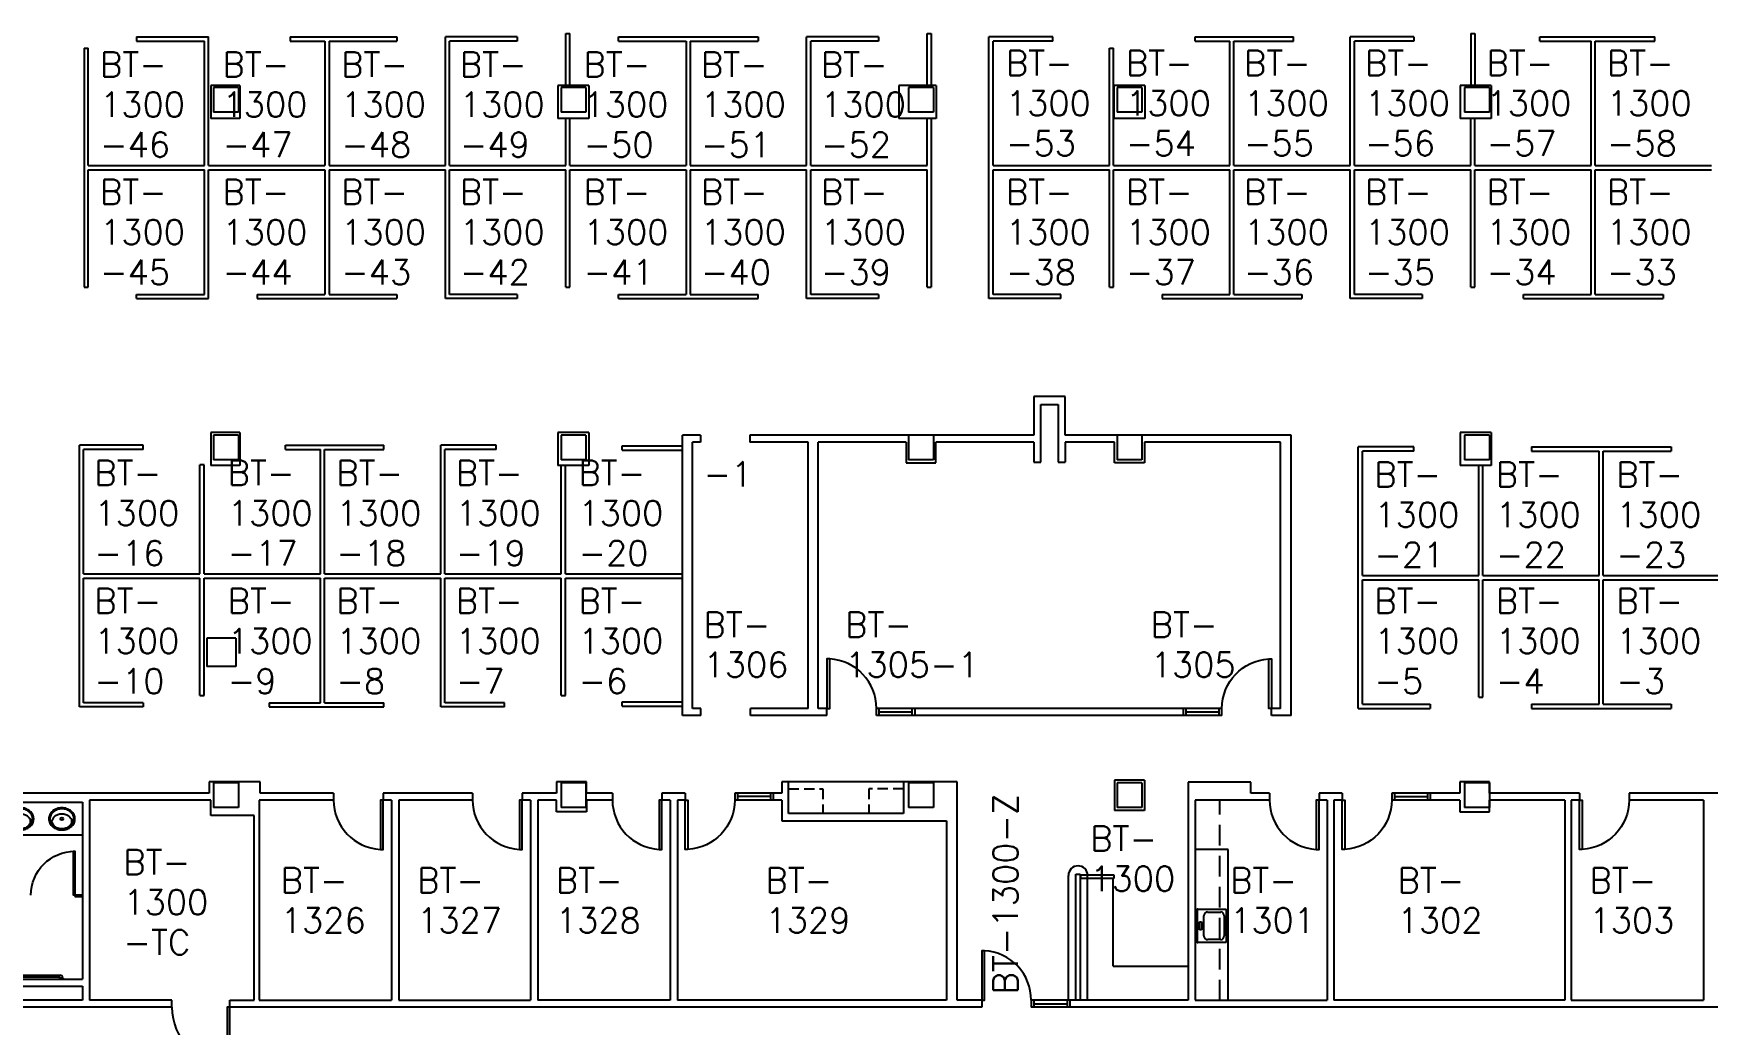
# Model space of a CAD drawing. Extents: x 2808 to 7225, y 18128 to 20366.
# Drawn here: x 4296 to 5512, y 18897 to 19617 of the extents above; entities that cross this region are included whole.
import ezdxf

# ---------------------------------------------------------------- set-up
doc = ezdxf.new("R2010")
doc.units = 0
doc.header["$MEASUREMENT"] = 0
doc.linetypes.add('HIDDEN2', pattern=[0.1875, 0.125, -0.0625])
doc.layers.get('0').update_dxf_attribs({"linetype": 'CONTINUOUS'})
for name, color, linetype in [('ARDOOR', 7, 'CONTINUOUS'), ('ARDOORNO', 4, 'CONTINUOUS'), ('ARROOMNO', 4, 'CONTINUOUS'), ('ARWALL', 7, 'CONTINUOUS'), ('ARWINDOW', 7, 'CONTINUOUS'), ('COL', 14, 'CONTINUOUS'), ('MILL', 1, 'CONTINUOUS'), ('MILL-NRST', 1, 'CONTINUOUS'), ('MPFIXTURE', 3, 'CONTINUOUS')]:
    doc.layers.add(name, color=color, linetype=linetype)
doc.styles.add('ROMANS', font='romans.shx', dxfattribs={"height": 18})

# ---------------------------------------------------------------- blocks, each defined once
blk = doc.blocks.new('COL2')
for p, q in [((-0.5, -0.5), (-0.5, 0.5)), ((-0.5, 0.5), (0.5, 0.5)), ((0.5, -0.5), (0.5, 0.5)), ((-0.5, -0.5), (0.5, -0.5))]:
    blk.add_line(p, q)
blk = doc.blocks.new('A$C328A1904')
at = {"layer": 'MPFIXTURE', "linetype": 'BYBLOCK'}
for p, q in [((0, 0), (0, 24)), ((0, 24), (21, 24)), ((1.6, 14.9), (3, 14.9)), ((1.6, 9.1), (1.6, 14.9)), ((3, 14.9), (3, 9.1)), ((4.8, 4.8), (4.8, 19.2)), ((7.3, 22), (17, 22)), ((19.5, 19.2), (19.5, 4.8)), ((21, 24), (21, 0)), ((21, 0), (0, 0)), ((3, 9.1), (1.6, 9.1)), ((17, 2), (7.3, 2))]:
    blk.add_line(p, q, dxfattribs=at)
for centre, start_param, end_param in [((7.3, 19.2), 0, 1.570796), ((17, 19.2), -1.570796, 0), ((7.3, 4.8), 1.570796, 3.141593), ((17, 4.8), 3.141593, 4.712389)]:
    blk.add_ellipse(centre, major_axis=(0, 2.88), ratio=0.875, start_param=start_param, end_param=end_param, dxfattribs=at)
for p in [(0, 24), (0, 0)]:
    blk.add_point(p, dxfattribs=at)
blk = doc.blocks.new('A$C79000D71')
at = {"layer": 'MPFIXTURE', "linetype": 'BYBLOCK'}
for points in [[(9.5, 16, 0.084101), (5.8, 15.4, 0.091322), (2.8, 13.7, 0.103814), (0.7, 11, 0.114782), (0, 8, 0.114782), (0.7, 5, 0.103814), (2.8, 2.3, 0.091322), (5.8, 0.6, 0.084101), (9.5, 0, 0.084101), (13.2, 0.6, 0.091322), (16.2, 2.3, 0.103814), (18.3, 5, 0.114782), (19, 8, 0.114782), (18.3, 11, 0.103814), (16.2, 13.7, 0.091322), (13.2, 15.4, 0.084101)], [(9.5, 15.3, 0.084101), (6, 14.7, 0.091322), (3.3, 13.1, 0.103814), (1.4, 10.7, 0.114782), (0.8, 8, 0.114782), (1.4, 5.3, 0.103814), (3.3, 2.9, 0.091322), (6, 1.3, 0.084101), (9.5, 0.8, 0.084101), (13, 1.3, 0.091322), (15.7, 2.9, 0.103814), (17.6, 5.3, 0.114782), (18.3, 8, 0.114782), (17.6, 10.7, 0.103814), (15.7, 13.1, 0.091322), (13, 14.7, 0.084101)], [(9.5, 11.4, 0.073018), (6.6, 11, 0.084057), (4.4, 9.9, 0.106512), (2.8, 8.1, 0.130573), (2.3, 6.2, 0.130573), (2.8, 4.3, 0.106512), (4.4, 2.5, 0.084057), (6.6, 1.4, 0.073018), (9.5, 0.9, 0.073018), (12.4, 1.4, 0.084057), (14.6, 2.5, 0.106512), (16.2, 4.3, 0.130573), (16.8, 6.2, 0.130573), (16.2, 8.1, 0.106512), (14.6, 9.9, 0.084057), (12.4, 11, 0.073018)]]:
    blk.add_lwpolyline(points, format="xyb", close=True, dxfattribs=at)
blk.add_circle((9.5, 8), 1, dxfattribs=at)
blk = doc.blocks.new('A$C0E7D35F1')
at = {"layer": 'MPFIXTURE', "linetype": 'BYBLOCK'}
for points in [[(9.5, 16, 0.084101), (5.8, 15.4, 0.091322), (2.8, 13.7, 0.103814), (0.7, 11, 0.114782), (0, 8, 0.114782), (0.7, 5, 0.103814), (2.8, 2.3, 0.091322), (5.8, 0.6, 0.084101), (9.5, 0, 0.084101), (13.2, 0.6, 0.091322), (16.2, 2.3, 0.103814), (18.3, 5, 0.114782), (19, 8, 0.114782), (18.3, 11, 0.103814), (16.2, 13.7, 0.091322), (13.2, 15.4, 0.084101)], [(9.5, 15.3, 0.084101), (6, 14.7, 0.091322), (3.3, 13.1, 0.103814), (1.4, 10.7, 0.114782), (0.8, 8, 0.114782), (1.4, 5.3, 0.103814), (3.3, 2.9, 0.091322), (6, 1.3, 0.084101), (9.5, 0.8, 0.084101), (13, 1.3, 0.091322), (15.7, 2.9, 0.103814), (17.6, 5.3, 0.114782), (18.3, 8, 0.114782), (17.6, 10.7, 0.103814), (15.7, 13.1, 0.091322), (13, 14.7, 0.084101)], [(9.5, 11.4, 0.073018), (6.6, 11, 0.084057), (4.4, 9.9, 0.106512), (2.8, 8.1, 0.130573), (2.3, 6.2, 0.130573), (2.8, 4.3, 0.106512), (4.4, 2.5, 0.084057), (6.6, 1.4, 0.073018), (9.5, 0.9, 0.073018), (12.4, 1.4, 0.084057), (14.6, 2.5, 0.106512), (16.2, 4.3, 0.130573), (16.8, 6.2, 0.130573), (16.2, 8.1, 0.106512), (14.6, 9.9, 0.084057), (12.4, 11, 0.073018)]]:
    blk.add_lwpolyline(points, format="xyb", close=True, dxfattribs=at)
blk.add_circle((9.5, 8), 1, dxfattribs=at)
blk = doc.blocks.new('A$C5E0F676E')
at = {"layer": 'MPFIXTURE', "linetype": 'BYBLOCK'}
for p, q in [((0, 0.5), (0.3, 0.8)), ((0, 0), (0, 0.5)), ((3, 0), (0, 0)), ((0.3, 0.8), (0.8, 0.8)), ((0.8, 0.8), (0.8, 1)), ((2.3, 0.8), (0.8, 0.8)), ((2.3, 1), (2.3, 0.8)), ((2.3, 0.8), (2.8, 0.8)), ((2.8, 3), (42.3, 3)), ((42.3, 1.5), (2.8, 1.5)), ((2.8, 0.8), (3, 0.5)), ((3, 0.5), (3, 0)), ((42, 0.5), (42.3, 0.8)), ((42, 0), (42, 0.5)), ((45, 0), (42, 0)), ((42.3, 0.8), (42.8, 0.8)), ((42.8, 0.8), (42.8, 1)), ((44.3, 0.8), (42.8, 0.8)), ((44.3, 1), (44.3, 0.8)), ((44.3, 0.8), (44.8, 0.8)), ((44.8, 0.8), (45, 0.5)), ((45, 0.5), (45, 0))]:
    blk.add_line(p, q, dxfattribs=at)
for centre, radius, start, end in [((2.8, 1), 2, 90, 180), ((2.8, 1), 0.5, 90, 180), ((42.3, 1), 2, 0, 90), ((42.3, 1), 0.5, 0, 90)]:
    blk.add_arc(centre, radius, start, end, dxfattribs=at)

msp = doc.modelspace()

# ---------------------------------------------------------------- linework, layer by layer
at = {"layer": 'ARDOOR', "flags": 128}
for points in [[(4908.7, 19126.7, 0.39805), (4874.7, 19162.7), (4872.7, 19162.7), (4872.7, 19126.7), (4874.7, 19126.7), (4874.7, 19162.7)], [(5159.7, 19126.7, -0.39805), (5193.7, 19162.7), (5195.7, 19162.7), (5195.7, 19126.7), (5193.7, 19126.7), (5193.7, 19162.7)], [(4514.2, 19060.2, 0.39805), (4548.2, 19024.3), (4550.2, 19024.2), (4550.2, 19060.2), (4548.2, 19060.2), (4548.2, 19024.3)], [(4615.2, 19060.2, 0.39805), (4649.2, 19024.3), (4651.2, 19024.2), (4651.2, 19060.2), (4649.2, 19060.2), (4649.2, 19024.3)], [(4716.8, 19060.2, 0.39805), (4750.8, 19024.3), (4752.8, 19024.2), (4752.8, 19060.2), (4750.8, 19060.2), (4750.8, 19024.3)], [(4805.7, 19060.2, -0.39805), (4771.7, 19024.3), (4769.7, 19024.2), (4769.7, 19060.2), (4771.7, 19060.2), (4771.7, 19024.3)], [(5194.2, 19060.2, 0.39805), (5228.2, 19024.3), (5230.2, 19024.2), (5230.2, 19060.2), (5228.2, 19060.2), (5228.2, 19024.3)], [(5283, 19060.2, -0.39805), (5249, 19024.3), (5247, 19024.2), (5247, 19060.2), (5249, 19060.2), (5249, 19024.3)], [(5455.5, 19060.2, -0.39805), (5421.5, 19024.3), (5419.5, 19024.2), (5419.5, 19060.2), (5421.5, 19060.2), (5421.5, 19024.3)], [(5021.1, 18914.7, 0.39805), (4987.1, 18950.7), (4985.1, 18950.7), (4985.1, 18914.7), (4987.1, 18914.7), (4987.1, 18950.7)], [(4396.8, 18909.7, 0.400344), (4436.8, 18867.8), (4438.8, 18867.7), (4438.8, 18909.7), (4436.8, 18909.7), (4436.8, 18867.8)]]:
    msp.add_lwpolyline(points, format="xyb", dxfattribs=at)
at = {"layer": 'ARWALL'}
for p, q in [((4371.1, 19614.5), (4423.4, 19614.5)), ((4371.1, 19614.5), (4371.1, 19611.5)), ((4371.1, 19611.5), (4420.4, 19611.5)), ((4420.4, 19521), (4420.4, 19611.5)), ((4423.4, 19521), (4423.4, 19614.5)), ((4482.6, 19614.5), (4560.1, 19614.5)), ((4482.6, 19614.5), (4482.6, 19611.5)), ((4482.6, 19611.5), (4507.9, 19611.5)), ((4507.9, 19611.5), (4507.9, 19521)), ((4510.9, 19611.5), (4510.9, 19521)), ((4510.9, 19611.5), (4560.1, 19611.5)), ((4560.1, 19614.5), (4560.1, 19611.5)), ((4595.4, 19521), (4595.4, 19614.5)), ((4647.6, 19614.5), (4595.4, 19614.5)), ((4598.4, 19521), (4598.4, 19611.5)), ((4647.6, 19611.5), (4598.4, 19611.5)), ((4647.6, 19614.5), (4647.6, 19611.5)), ((4682.9, 19579.1), (4682.9, 19617)), ((4682.9, 19617), (4685.9, 19617)), ((4685.9, 19579.1), (4685.9, 19617)), ((4721.1, 19614.5), (4822.6, 19614.5)), ((4721.1, 19611.5), (4721.1, 19614.5)), ((4721.1, 19611.5), (4770.4, 19611.5)), ((4770.4, 19611.5), (4770.4, 19521)), ((4773.4, 19611.5), (4773.4, 19521)), ((4773.4, 19611.5), (4822.6, 19611.5)), ((4822.6, 19614.5), (4822.6, 19611.5)), ((4857.9, 19521), (4857.9, 19614.5)), ((4910.1, 19614.5), (4857.9, 19614.5)), ((4860.9, 19521), (4860.9, 19611.5)), ((4910.1, 19611.5), (4860.9, 19611.5)), ((4910.1, 19614.5), (4910.1, 19611.5)), ((4945.4, 19579.1), (4945.4, 19617)), ((4945.4, 19617), (4948.4, 19617)), ((4948.4, 19617), (4948.4, 19579.1)), ((4990.4, 19424.5), (4990.4, 19614.5)), ((5036.7, 19614.5), (4990.4, 19614.5)), ((4993.4, 19521), (4993.4, 19611.5)), ((5036.7, 19611.5), (4993.4, 19611.5)), ((5036.7, 19611.5), (5036.7, 19614.5)), ((5140.2, 19614.5), (5211.7, 19614.5)), ((5140.2, 19611.5), (5140.2, 19614.5)), ((5140.2, 19611.5), (5165.4, 19611.5)), ((5165.4, 19521), (5165.4, 19611.5)), ((5168.4, 19521), (5168.4, 19611.5)), ((5168.4, 19611.5), (5211.7, 19611.5)), ((5211.7, 19611.5), (5211.7, 19614.5)), ((5252.9, 19521), (5252.9, 19614.5)), ((5299.2, 19614.5), (5252.9, 19614.5)), ((5255.9, 19521), (5255.9, 19611.5)), ((5299.2, 19611.5), (5255.9, 19611.5)), ((5299.2, 19614.5), (5299.2, 19611.5)), ((5340.5, 19617), (5340.5, 19579.1)), ((5340.5, 19617), (5343.5, 19617)), ((5343.5, 19617), (5343.5, 19579.1)), ((5390.7, 19614.5), (5474.2, 19614.5)), ((5390.7, 19611.5), (5390.7, 19614.5)), ((5390.7, 19611.5), (5427.9, 19611.5)), ((5427.9, 19521), (5427.9, 19611.5)), ((5430.9, 19521), (5430.9, 19611.5)), ((5430.9, 19611.5), (5474.2, 19611.5)), ((5474.2, 19611.5), (5474.2, 19614.5)), ((4332.9, 19606.2), (4335.9, 19606.2)), ((4332.9, 19606.2), (4332.9, 19432.7)), ((4335.9, 19521), (4335.9, 19606.2)), ((5077.9, 19521), (5077.9, 19606.2)), ((5077.9, 19606.2), (5080.9, 19606.2)), ((5080.9, 19521), (5080.9, 19606.2)), ((4425, 19579.1), (4425, 19555.1)), ((4446.2, 19579.1), (4425, 19579.1)), ((4446.2, 19579.1), (4446.2, 19555.1)), ((4677.2, 19579.1), (4677.2, 19555.1)), ((4699.7, 19579.1), (4677.2, 19579.1)), ((4699.7, 19579.1), (4699.7, 19555.1)), ((4924.8, 19579.1), (4924.8, 19555.1)), ((4952, 19579.1), (4924.8, 19579.1)), ((4952, 19579.1), (4952, 19555.1)), ((5081.2, 19579.1), (5081.2, 19555.1)), ((5103.7, 19579.1), (5081.2, 19579.1)), ((5103.7, 19579.1), (5103.7, 19555.1)), ((5332.7, 19579.1), (5332.7, 19555.1)), ((5355.2, 19579.1), (5332.7, 19579.1)), ((5355.2, 19579.1), (5355.2, 19555.1)), ((4446.2, 19555.1), (4425, 19555.1)), ((4699.7, 19555.1), (4677.2, 19555.1)), ((4682.9, 19521), (4682.9, 19555.1)), ((4685.9, 19521), (4685.9, 19555.1)), ((4952, 19555.1), (4924.8, 19555.1)), ((4945.4, 19521), (4945.4, 19555.1)), ((4948.4, 19555.1), (4948.4, 19432.7)), ((5103.7, 19555.1), (5081.2, 19555.1)), ((5355.2, 19555.1), (5332.7, 19555.1)), ((5340.4, 19521), (5340.4, 19555.1)), ((5343.4, 19521), (5343.4, 19555.1)), ((4335.9, 19521), (4420.4, 19521)), ((4335.9, 19432.7), (4335.9, 19518)), ((4335.9, 19518), (4420.4, 19518)), ((4420.4, 19427.5), (4420.4, 19518)), ((4423.4, 19521), (4507.9, 19521)), ((4423.4, 19518), (4507.9, 19518)), ((4423.4, 19424.5), (4423.4, 19518)), ((4507.9, 19518), (4507.9, 19427.5)), ((4510.9, 19521), (4595.4, 19521)), ((4510.9, 19518), (4595.4, 19518)), ((4510.9, 19518), (4510.9, 19427.5)), ((4595.4, 19424.5), (4595.4, 19518)), ((4598.4, 19521), (4682.9, 19521)), ((4598.4, 19518), (4682.9, 19518)), ((4598.4, 19427.5), (4598.4, 19518)), ((4682.9, 19432.7), (4682.9, 19518)), ((4685.9, 19521), (4770.4, 19521)), ((4685.9, 19518), (4770.4, 19518)), ((4685.9, 19432.7), (4685.9, 19518)), ((4770.4, 19518), (4770.4, 19427.5)), ((4773.4, 19521), (4857.9, 19521)), ((4773.4, 19518), (4857.9, 19518)), ((4773.4, 19518), (4773.4, 19427.5)), ((4857.9, 19424.5), (4857.9, 19518)), ((4860.9, 19521), (4945.4, 19521)), ((4860.9, 19518), (4945.4, 19518)), ((4860.9, 19427.5), (4860.9, 19518)), ((4945.4, 19432.7), (4945.4, 19518)), ((4993.4, 19521), (5077.9, 19521)), ((4993.4, 19427.5), (4993.4, 19518)), ((4993.4, 19518), (5077.9, 19518)), ((5077.9, 19432.7), (5077.9, 19518)), ((5080.9, 19521), (5165.4, 19521)), ((5080.9, 19518), (5165.4, 19518)), ((5080.9, 19432.7), (5080.9, 19518)), ((5165.4, 19427.5), (5165.4, 19518)), ((5168.4, 19521), (5252.9, 19521)), ((5168.4, 19518), (5252.9, 19518)), ((5168.4, 19427.5), (5168.4, 19518)), ((5252.9, 19424.5), (5252.9, 19518)), ((5255.9, 19521), (5340.4, 19521)), ((5255.9, 19518), (5340.4, 19518)), ((5255.9, 19427.5), (5255.9, 19518)), ((5340.4, 19432.7), (5340.4, 19518)), ((5343.4, 19521), (5427.9, 19521)), ((5343.4, 19518), (5427.9, 19518)), ((5343.4, 19432.7), (5343.4, 19518)), ((5427.9, 19427.5), (5427.9, 19518)), ((5430.9, 19521), (5515.4, 19521)), ((5430.9, 19518), (5515.4, 19518)), ((5430.9, 19427.5), (5430.9, 19518)), ((4332.9, 19432.7), (4335.9, 19432.7)), ((4371.1, 19427.5), (4420.4, 19427.5)), ((4371.1, 19424.5), (4371.1, 19427.5)), ((4458.6, 19427.5), (4507.9, 19427.5)), ((4458.6, 19427.5), (4458.6, 19424.5)), ((4510.9, 19427.5), (4560.1, 19427.5)), ((4560.1, 19427.5), (4560.1, 19424.5)), ((4647.6, 19427.5), (4598.4, 19427.5)), ((4647.6, 19427.5), (4647.6, 19424.5)), ((4682.9, 19432.7), (4685.9, 19432.7)), ((4721.1, 19427.5), (4770.4, 19427.5)), ((4721.1, 19424.5), (4721.1, 19427.5)), ((4773.4, 19427.5), (4822.6, 19427.5)), ((4822.6, 19424.5), (4822.6, 19427.5)), ((4910.1, 19427.5), (4860.9, 19427.5)), ((4910.1, 19427.5), (4910.1, 19424.5)), ((4945.4, 19432.7), (4948.4, 19432.7)), ((5042.7, 19427.5), (4993.4, 19427.5)), ((5042.7, 19424.5), (5042.7, 19427.5)), ((5077.9, 19432.7), (5080.9, 19432.7)), ((5116.2, 19427.5), (5165.4, 19427.5)), ((5116.2, 19427.5), (5116.2, 19424.5)), ((5168.4, 19427.5), (5217.7, 19427.5)), ((5217.7, 19427.5), (5217.7, 19424.5)), ((5305.2, 19427.5), (5255.9, 19427.5)), ((5305.2, 19427.5), (5305.2, 19424.5)), ((5340.4, 19432.7), (5343.4, 19432.7)), ((5378.7, 19427.5), (5427.9, 19427.5)), ((5378.7, 19424.5), (5378.7, 19427.5)), ((5430.9, 19427.5), (5480.2, 19427.5)), ((5480.2, 19427.5), (5480.2, 19424.5)), ((4371.1, 19424.5), (4423.4, 19424.5)), ((4458.6, 19424.5), (4560.1, 19424.5)), ((4647.6, 19424.5), (4595.4, 19424.5)), ((4721.1, 19424.5), (4822.6, 19424.5)), ((4910.1, 19424.5), (4857.9, 19424.5)), ((5042.7, 19424.5), (4990.4, 19424.5)), ((5116.2, 19424.5), (5217.7, 19424.5)), ((5305.2, 19424.5), (5252.9, 19424.5)), ((5378.7, 19424.5), (5480.2, 19424.5)), ((5045.7, 19353.2), (5023, 19353.2)), ((5023, 19353.2), (5023, 19325.2)), ((5045.7, 19325.2), (5045.7, 19353.2)), ((5028.1, 19305.7), (5028.1, 19347.6)), ((5028.1, 19347.6), (5040.6, 19347.6)), ((5040.6, 19347.6), (5040.6, 19305.7)), ((4329.6, 19127.9), (4329.6, 19317.9)), ((4375.8, 19317.9), (4329.6, 19317.9)), ((4375.8, 19314.9), (4375.8, 19317.9)), ((4446.2, 19327.1), (4425, 19327.1)), ((4425, 19327.1), (4425, 19303.1)), ((4446.2, 19327.1), (4446.2, 19303.1)), ((4479.3, 19317.9), (4550.8, 19317.9)), ((4479.3, 19314.9), (4479.3, 19317.9)), ((4550.8, 19314.9), (4550.8, 19317.9)), ((4592.1, 19224.4), (4592.1, 19317.9)), ((4632.3, 19317.9), (4592.1, 19317.9)), ((4632.3, 19314.9), (4632.3, 19317.9)), ((4699.7, 19327.1), (4677.2, 19327.1)), ((4677.2, 19327.1), (4677.2, 19303.1)), ((4699.7, 19327.1), (4699.7, 19303.1)), ((4723.8, 19317.4), (4767.6, 19317.4)), ((4723.8, 19314.4), (4723.8, 19317.4)), ((4780.7, 19325.2), (4767.6, 19325.2)), ((4767.6, 19121.7), (4767.6, 19325.2)), ((4780.7, 19320.2), (4775, 19320.2)), ((4775, 19126.7), (4775, 19320.2)), ((4780.7, 19325.2), (4780.7, 19320.2)), ((5023, 19325.2), (4816.7, 19325.2)), ((4816.7, 19325.2), (4816.7, 19320.2)), ((4859, 19320.2), (4816.7, 19320.2)), ((4859, 19126.7), (4859, 19320.2)), ((4930.2, 19320.2), (4866.2, 19320.2)), ((4866.2, 19126.7), (4866.2, 19320.2)), ((4930.2, 19320.2), (4930.2, 19305.1)), ((5023, 19320.2), (4951.8, 19320.2)), ((4951.8, 19305.1), (4951.8, 19320.2)), ((5023, 19320.2), (5023, 19305.7)), ((5210, 19325.2), (5045.7, 19325.2)), ((5081.7, 19320.2), (5045.7, 19320.2)), ((5045.7, 19320.2), (5045.7, 19305.7)), ((5081.7, 19305), (5081.7, 19320.2)), ((5202.2, 19320.2), (5103.3, 19320.2)), ((5103.3, 19320.2), (5103.3, 19305)), ((5202.2, 19126.7), (5202.2, 19320.2)), ((5210, 19121.7), (5210, 19325.2)), ((5258.7, 19126.7), (5258.7, 19316.7)), ((5299, 19316.7), (5258.7, 19316.7)), ((5299, 19313.7), (5299, 19316.7)), ((5332.7, 19327.1), (5332.7, 19303.1)), ((5355.2, 19327.1), (5332.7, 19327.1)), ((5355.2, 19327.1), (5355.2, 19303.1)), ((5384.6, 19316.7), (5486.1, 19316.7)), ((5384.6, 19316.7), (5384.6, 19313.7)), ((5486.1, 19316.7), (5486.1, 19313.7)), ((4332.6, 19224.4), (4332.6, 19314.9)), ((4375.8, 19314.9), (4332.6, 19314.9)), ((4417.1, 19224.4), (4417.1, 19303.7)), ((4420.1, 19303.7), (4417.1, 19303.7)), ((4420.1, 19224.4), (4420.1, 19303.7)), ((4446.2, 19303.1), (4425, 19303.1)), ((4479.3, 19314.9), (4504.6, 19314.9)), ((4504.6, 19224.4), (4504.6, 19314.9)), ((4507.6, 19224.4), (4507.6, 19314.9)), ((4507.6, 19314.9), (4550.8, 19314.9)), ((4595.1, 19224.4), (4595.1, 19314.9)), ((4632.3, 19314.9), (4595.1, 19314.9)), ((4699.7, 19303.1), (4677.2, 19303.1)), ((4679.6, 19224.4), (4679.6, 19303.1)), ((4682.6, 19224.4), (4682.6, 19303.1)), ((4723.8, 19314.4), (4767.6, 19314.4)), ((4930.2, 19305.1), (4951.8, 19305.1)), ((5023, 19305.7), (5028.1, 19305.7)), ((5040.6, 19305.7), (5045.7, 19305.7)), ((5103.3, 19305), (5081.7, 19305)), ((5299, 19313.7), (5261.7, 19313.7)), ((5261.7, 19223.2), (5261.7, 19313.7)), ((5355.2, 19303.1), (5332.7, 19303.1)), ((5346.2, 19223.2), (5346.2, 19303.1)), ((5349.2, 19223.2), (5349.2, 19303.1)), ((5384.6, 19313.7), (5433.7, 19313.7)), ((5433.7, 19223.2), (5433.7, 19313.7)), ((5436.7, 19223.2), (5436.7, 19313.7)), ((5436.7, 19313.7), (5486.1, 19313.7)), ((4332.6, 19224.4), (4417.1, 19224.4)), ((4332.6, 19130.9), (4332.6, 19221.4)), ((4332.6, 19221.4), (4417.1, 19221.4)), ((4417.1, 19136.2), (4417.1, 19221.4)), ((4420.1, 19224.4), (4504.6, 19224.4)), ((4420.1, 19221.4), (4504.6, 19221.4)), ((4420.1, 19136.2), (4420.1, 19221.4)), ((4504.6, 19130.9), (4504.6, 19221.4)), ((4507.6, 19224.4), (4592.1, 19224.4)), ((4507.6, 19221.4), (4592.1, 19221.4)), ((4507.6, 19130.9), (4507.6, 19221.4)), ((4592.1, 19127.9), (4592.1, 19221.4)), ((4595.1, 19224.4), (4679.6, 19224.4)), ((4595.1, 19221.4), (4679.6, 19221.4)), ((4595.1, 19130.9), (4595.1, 19221.4)), ((4679.6, 19136.2), (4679.6, 19221.4)), ((4682.6, 19224.4), (4767.6, 19224.4)), ((4682.6, 19221.4), (4767.6, 19221.4)), ((4682.6, 19136.2), (4682.6, 19221.4)), ((5261.7, 19223.2), (5346.2, 19223.2)), ((5261.7, 19220.2), (5346.2, 19220.2)), ((5261.7, 19129.7), (5261.7, 19220.2)), ((5346.2, 19134.9), (5346.2, 19220.2)), ((5349.2, 19223.2), (5433.7, 19223.2)), ((5349.2, 19220.2), (5433.7, 19220.2)), ((5349.2, 19134.9), (5349.2, 19220.2)), ((5433.7, 19129.7), (5433.7, 19220.2)), ((5436.7, 19223.2), (5521.2, 19223.2)), ((5436.7, 19220.2), (5521.2, 19220.2)), ((5436.7, 19129.7), (5436.7, 19220.2)), ((4443.3, 19177.8), (4422.1, 19177.8)), ((4422.1, 19177.8), (4422.1, 19157.1)), ((4443.3, 19177.8), (4443.3, 19157.1)), ((4443.3, 19157.1), (4422.1, 19157.1)), ((4417.1, 19136.2), (4420.1, 19136.2)), ((4679.6, 19136.2), (4682.6, 19136.2)), ((5346.2, 19134.9), (5349.2, 19134.9)), ((4375.8, 19127.9), (4329.6, 19127.9)), ((4375.8, 19130.9), (4332.6, 19130.9)), ((4375.8, 19130.9), (4375.8, 19127.9)), ((4467.3, 19130.9), (4504.6, 19130.9)), ((4467.3, 19130.9), (4467.3, 19127.9)), ((4467.3, 19127.9), (4550.8, 19127.9)), ((4507.6, 19130.9), (4550.8, 19130.9)), ((4550.8, 19127.9), (4550.8, 19130.9)), ((4638.3, 19127.9), (4592.1, 19127.9)), ((4638.3, 19130.9), (4595.1, 19130.9)), ((4638.3, 19127.9), (4638.3, 19130.9)), ((4723.8, 19131.4), (4767.6, 19131.4)), ((4723.8, 19128.4), (4723.8, 19131.4)), ((4723.8, 19128.4), (4767.6, 19128.4)), ((4781.1, 19121.7), (4767.6, 19121.7)), ((4781.1, 19126.7), (4775, 19126.7)), ((4781.1, 19121.7), (4781.1, 19126.7)), ((4859, 19126.7), (4817.1, 19126.7)), ((4817.1, 19121.7), (4817.1, 19126.7)), ((4872.7, 19121.7), (4817.1, 19121.7)), ((4872.7, 19126.7), (4866.2, 19126.7)), ((4872.7, 19121.7), (4872.7, 19126.7)), ((5159.7, 19126.7), (4908.7, 19126.7)), ((4908.7, 19121.7), (4908.7, 19126.7)), ((5159.7, 19121.7), (4908.7, 19121.7)), ((5159.7, 19121.7), (5159.7, 19126.7)), ((5202.2, 19126.7), (5195.7, 19126.7)), ((5195.7, 19121.7), (5195.7, 19126.7)), ((5210, 19121.7), (5195.7, 19121.7)), ((5258.7, 19126.7), (5311, 19126.7)), ((5261.7, 19129.7), (5311, 19129.7)), ((5311, 19129.7), (5311, 19126.7)), ((5384.5, 19129.7), (5433.7, 19129.7)), ((5384.5, 19129.7), (5384.5, 19126.7)), ((5384.5, 19126.7), (5486, 19126.7)), ((5436.7, 19129.7), (5486, 19129.7)), ((5486, 19129.7), (5486, 19126.7)), ((4460.8, 19073.3), (4423.8, 19073.3)), ((4423.8, 19073.3), (4423.8, 19065.2)), ((4460.8, 19065.2), (4460.8, 19073.3)), ((4698, 19073.3), (4676.2, 19073.3)), ((4676.2, 19073.3), (4676.2, 19065.2)), ((4698, 19065.2), (4698, 19073.3)), ((4844.8, 19073.3), (4839.8, 19073.3)), ((4839.8, 19073.3), (4839.8, 19065.2)), ((4844.8, 19050.3), (4844.8, 19073.3)), ((4967.3, 19073.3), (4928.2, 19073.3)), ((4928.2, 19073.3), (4928.2, 19050.3)), ((4967.3, 18914.7), (4967.3, 19073.3)), ((5103.5, 19074.7), (5081.5, 19074.7)), ((5081.5, 19074.7), (5081.5, 19061.2)), ((5103.5, 19074.7), (5103.5, 19052.7)), ((5180.6, 19073.1), (5135.1, 19073.1)), ((5135.1, 19073.1), (5135.1, 18914.7)), ((5180.6, 19065.2), (5180.6, 19073.1)), ((5354, 19073.3), (5332.5, 19073.3)), ((5332.5, 19073.3), (5332.5, 19065.2)), ((5354, 19065.2), (5354, 19073.3)), ((4423.8, 19065.2), (4194.5, 19065.2)), ((4425.1, 19060.2), (4336.8, 19060.2)), ((4336.8, 19060.2), (4336.8, 18914.7)), ((4425.1, 19049), (4425.1, 19060.2)), ((4514.2, 19060.2), (4460.2, 19060.2)), ((4460.2, 19060.2), (4460.2, 18914.7)), ((4514.2, 19065.2), (4460.8, 19065.2)), ((4514.2, 19065.2), (4514.2, 19060.2)), ((4615.2, 19065.2), (4550.2, 19065.2)), ((4550.2, 19065.2), (4550.2, 19060.2)), ((4556.3, 19060.2), (4550.2, 19060.2)), ((4556.3, 19060.2), (4556.3, 18914.7)), ((4615.2, 19060.2), (4561.5, 19060.2)), ((4561.5, 19060.2), (4561.5, 18914.7)), ((4615.2, 19065.2), (4615.2, 19060.2)), ((4676.2, 19065.2), (4651.2, 19065.2)), ((4651.2, 19065.2), (4651.2, 19060.2)), ((4657.3, 19060.2), (4651.2, 19060.2)), ((4657.3, 19060.2), (4657.3, 18914.7)), ((4676.2, 19060.2), (4662.6, 19060.2)), ((4662.6, 19060.2), (4662.6, 18914.7)), ((4676.2, 19051.5), (4676.2, 19060.2)), ((4716.8, 19065.2), (4698, 19065.2)), ((4716.8, 19060.2), (4698, 19060.2)), ((4698, 19060.2), (4698, 19051.5)), ((4716.8, 19065.2), (4716.8, 19060.2)), ((4769.7, 19065.2), (4752.8, 19065.2)), ((4752.8, 19065.2), (4752.8, 19060.2)), ((4758.8, 19060.2), (4752.8, 19060.2)), ((4758.8, 19060.2), (4758.8, 18914.7)), ((4769.7, 19060.2), (4764, 19060.2)), ((4764, 19060.2), (4764, 18914.7)), ((4769.7, 19065.2), (4769.7, 19060.2)), ((4839.8, 19065.2), (4805.7, 19065.2)), ((4805.7, 19065.2), (4805.7, 19060.2)), ((4839.8, 19060.2), (4805.7, 19060.2)), ((4839.8, 19060.2), (4839.8, 19045)), ((5081.5, 19061.2), (5081.5, 19052.7)), ((5194.2, 19060.2), (5140.2, 19060.2)), ((5140.2, 19060.2), (5140.2, 18914.7)), ((5194.2, 19065.2), (5180.6, 19065.2)), ((5194.2, 19065.2), (5194.2, 19060.2)), ((5247, 19065.2), (5230.2, 19065.2)), ((5230.2, 19065.2), (5230.2, 19060.2)), ((5236, 19060.2), (5230.2, 19060.2)), ((5236, 19060.2), (5236, 18914.7)), ((5247, 19060.2), (5241, 19060.2)), ((5241, 19060.2), (5241, 18914.7)), ((5247, 19065.2), (5247, 19060.2)), ((5332.5, 19065.2), (5283, 19065.2)), ((5283, 19065.2), (5283, 19060.2)), ((5332.5, 19060.2), (5283, 19060.2)), ((5332.5, 19060.2), (5332.5, 19051.5)), ((5419.5, 19065.2), (5354, 19065.2)), ((5408.7, 19060.2), (5354.1, 19060.2)), ((5354.1, 19051.5), (5354.1, 19060.2)), ((5408.7, 19060.2), (5408.7, 18914.7)), ((5419.5, 19060.2), (5413.5, 19060.2)), ((5413.5, 19060.2), (5413.5, 18914.7)), ((5419.5, 19065.2), (5419.5, 19060.2)), ((5522.7, 19065.2), (5455.5, 19065.2)), ((5455.5, 19065.2), (5455.5, 19060.2)), ((5509.5, 19060.2), (5455.5, 19060.2)), ((5509.5, 19060.2), (5509.5, 18914.7)), ((4194.5, 19058.7), (4331.8, 19058.7)), ((4331.8, 19058.7), (4331.8, 18930)), ((4456.6, 19049), (4425.1, 19049)), ((4456.6, 18914.7), (4456.6, 19049)), ((4698, 19051.5), (4676.2, 19051.5)), ((4676.2, 19051.5), (4676.2, 19051.5)), ((4928.2, 19050.3), (4844.8, 19050.3)), ((5103.5, 19052.7), (5081.5, 19052.7)), ((5332.5, 19051.5), (5354.1, 19051.5)), ((4839.8, 19045), (4959.5, 19045)), ((4959.5, 19045), (4959.5, 18914.7)), ((4186, 18930), (4331.8, 18930)), ((4186, 18925), (4331.8, 18925)), ((4331.8, 18914.7), (4186, 18914.7)), ((4331.8, 18925), (4331.8, 18914.7)), ((4396.8, 18914.7), (4336.8, 18914.7)), ((4396.8, 18909.7), (4396.8, 18914.7)), ((4438.8, 18909.7), (4438.8, 18914.7)), ((4438.8, 18914.7), (4456.6, 18914.7)), ((4460.2, 18914.7), (4556.3, 18914.7)), ((4561.5, 18914.7), (4657.3, 18914.7)), ((4758.8, 18914.7), (4662.6, 18914.7)), ((4959.5, 18914.7), (4764, 18914.7)), ((4985.1, 18914.7), (4967.3, 18914.7)), ((4985.1, 18914.7), (4985.1, 18909.7)), ((5135.1, 18914.7), (5021.1, 18914.7)), ((5021.1, 18914.7), (5021.1, 18909.7)), ((5140.2, 18914.7), (5236, 18914.7)), ((5408.7, 18914.7), (5241, 18914.7)), ((5342.5, 18914.7), (5246.5, 18914.7)), ((5413.5, 18914.7), (5509.5, 18914.7)), ((4396.8, 18909.7), (4236.5, 18909.7)), ((4985.1, 18909.7), (4438.8, 18909.7)), ((5624, 18909.7), (5021.1, 18909.7))]:
    msp.add_line(p, q, dxfattribs=at)
at = {"layer": 'ARWINDOW'}
for p, q in [((4910.7, 19121.7), (4910.7, 19126.7)), ((4910.7, 19124.2), (4934.7, 19124.2)), ((4934.7, 19121.7), (4934.7, 19126.7)), ((4936.7, 19121.7), (4936.7, 19126.7)), ((5131.7, 19121.7), (5131.7, 19126.7)), ((5133.7, 19121.7), (5133.7, 19126.7)), ((5133.7, 19124.2), (5157.7, 19124.2)), ((5157.7, 19121.7), (5157.7, 19126.7)), ((4807.7, 19065.2), (4807.7, 19060.2)), ((4831.7, 19062.7), (4807.7, 19062.7)), ((4831.7, 19065.2), (4831.7, 19060.2)), ((4833.7, 19065.2), (4833.7, 19060.2)), ((5285, 19065.2), (5285, 19060.2)), ((5285, 19062.7), (5309, 19062.7)), ((5309, 19065.2), (5309, 19060.2)), ((5311, 19065.2), (5311, 19060.2)), ((5023.1, 18914.7), (5023.1, 18909.7)), ((5047.1, 18914.7), (5047.1, 18909.7)), ((5049.1, 18914.7), (5049.1, 18909.7)), ((5023.1, 18912.2), (5047.1, 18912.2))]:
    msp.add_line(p, q, dxfattribs=at)
at = {"layer": 'MILL'}
for p, q in [((4928.2, 19073.3), (4844.8, 19073.3)), ((5164.2, 19024.2), (5140.2, 19024.2)), ((5164.2, 18914.7), (5164.2, 19024.2))]:
    msp.add_line(p, q, dxfattribs=at)
at = {"layer": 'MILL', "linetype": 'HIDDEN2', "ltscale": 60}
for p, q in [((4844.8, 19068.3), (4869.8, 19068.3)), ((4869.8, 19068.3), (4869.8, 19050.3)), ((4928.2, 19068.3), (4903.2, 19068.3)), ((4903.2, 19068.3), (4903.2, 19050.3))]:
    msp.add_line(p, q, dxfattribs=at)
at = {"layer": 'MILL', "linetype": 'HIDDEN2', "ltscale": 120}
msp.add_line((5158.2, 18914.7), (5158.2, 19060.2), dxfattribs=at)
at = {"layer": 'MILL'}
msp.add_lwpolyline([(4331.8, 19058.7), (4331.8, 19034.7), (4271.8, 19034.7), (4271.8, 19058.7)], close=True, dxfattribs=at)
at = {"layer": 'MILL-NRST'}
for p, q in [((5048.1, 18914.7), (5048.1, 19005.4)), ((5053.6, 18914.7), (5053.6, 19006.4)), ((5053.6, 19006.4), (5056.6, 19006.4)), ((5056.6, 19006.4), (5056.6, 18914.7)), ((5057.1, 19003.1), (5057.1, 19005.9)), ((5057.1, 19005.9), (5081.1, 19005.9)), ((5081.1, 19003.1), (5057.1, 19003.1)), ((5062.1, 18914.7), (5062.1, 19005.4)), ((5080.6, 18939.5), (5080.6, 19003.1)), ((5081.1, 19005.9), (5081.1, 19003.1)), ((5080.6, 18939.5), (5135.1, 18939.5))]:
    msp.add_line(p, q, dxfattribs=at)
msp.add_arc((5055.1, 19005.4), 7, 0, 180, dxfattribs=at)
at = {"layer": 'MPFIXTURE', "linetype": 'CONTINUOUS'}
for p, q in [((4331.8, 18991), (4326.3, 18991)), ((4326.3, 18991), (4326.3, 18990)), ((4326.3, 18990), (4331.8, 18990))]:
    msp.add_line(p, q, dxfattribs=at)
msp.add_lwpolyline([(4326.3, 18991), (4325.3, 18991), (4325.3, 19023), (4326.3, 19023)], close=True, dxfattribs=at)
at = {"layer": 'MPFIXTURE', "linetype": 'CONTINUOUS', "extrusion": (0, 0, -1)}
msp.add_arc((-4326.3, 18991), 32, 0, 90, dxfattribs=at)

# ---------------------------------------------------------------- block references
at = {"layer": 'COL', "xscale": 18, "yscale": 18, "zscale": 18, "rotation": 180}
for p in [(4436, 19568.7), (4688.5, 19568.7), (4941, 19568.7), (5092.5, 19568.7), (5345, 19568.7), (4436, 19316.2), (4688.5, 19316.2), (4941, 19316.2), (5092.5, 19316.2), (5345, 19316.2), (4436, 19063.7), (4688.5, 19063.7), (4941, 19063.7), (5092.5, 19063.7), (5345, 19063.7)]:
    msp.add_blockref('COL2', p, dxfattribs=at)
at = {"layer": 'MPFIXTURE'}
for name, p in [('A$C79000D71', (4277.3, 19038.5)), ('A$C0E7D35F1', (4307.3, 19038.5)), ('A$C328A1904', (5141.8, 18956.8)), ('A$C5E0F676E', (4273, 18930))]:
    msp.add_blockref(name, p, dxfattribs=at)

# ---------------------------------------------------------------- texts
at = {"layer": 'ARDOORNO', "style": 'ROMANS'}
for s, p in [('-1', (4783, 19287.9)), ('BT-', (4885.9, 19178.6)), ('1305-1', (4885.9, 19149.5))]:
    msp.add_text(s, height=18, dxfattribs=at).set_placement(p)
at = {"layer": 'ARROOMNO', "style": 'ROMANS'}
for s, p in [('BT-', (4344.5, 19585.5)), ('BT-', (4433.5, 19585.5)), ('BT-', (4519.7, 19585.5)), ('BT-', (4605.9, 19585.5)), ('BT-', (4695.8, 19585.5)), ('BT-', (4781.1, 19585.5)), ('BT-', (4868.3, 19585.5)), ('BT-', (5002.7, 19586.5)), ('BT-', (5089.9, 19586.5)), ('BT-', (5175.7, 19586.5)), ('BT-', (5263.6, 19586.5)), ('BT-', (5351.9, 19586.5)), ('BT-', (5439.3, 19586.5)), ('1300', (4344.5, 19556.4)), ('1300', (4433.5, 19556.4)), ('1300', (4519.7, 19556.4)), ('1300', (4605.9, 19556.4)), ('1300', (4695.8, 19556.4)), ('1300', (4781.1, 19556.4)), ('1300', (4868.3, 19556.4)), ('1300', (5002.7, 19557.3)), ('1300', (5089.9, 19557.3)), ('1300', (5175.7, 19557.3)), ('1300', (5263.6, 19557.3)), ('1300', (5351.9, 19557.3)), ('1300', (5439.3, 19557.3)), ('-46', (4344.5, 19527.2)), ('-47', (4433.5, 19527.2)), ('-48', (4519.7, 19527.2)), ('-49', (4605.9, 19527.2)), ('-50', (4695.8, 19527.2)), ('-51', (4781.1, 19527.2)), ('-52', (4868.3, 19527.2)), ('-53', (5002.7, 19528.2)), ('-54', (5089.9, 19528.2)), ('-55', (5175.7, 19528.2)), ('-56', (5263.6, 19528.2)), ('-57', (5351.9, 19528.2)), ('-58', (5439.3, 19528.2)), ('BT-', (4344.5, 19492.9)), ('BT-', (4433.5, 19492.9)), ('BT-', (4519.7, 19492.9)), ('BT-', (4605.9, 19492.9)), ('BT-', (4695.8, 19492.9)), ('BT-', (4781.1, 19492.9)), ('BT-', (4868.3, 19492.9)), ('BT-', (5002.7, 19492.9)), ('BT-', (5089.9, 19492.9)), ('BT-', (5175.7, 19492.9)), ('BT-', (5263.6, 19492.9)), ('BT-', (5351.9, 19492.9)), ('BT-', (5439.3, 19492.9)), ('1300', (4344.5, 19463.7)), ('1300', (4433.5, 19463.7)), ('1300', (4519.7, 19463.7)), ('1300', (4605.9, 19463.7)), ('1300', (4695.8, 19463.7)), ('1300', (4781.1, 19463.7)), ('1300', (4868.3, 19463.7)), ('1300', (5002.7, 19463.7)), ('1300', (5089.9, 19463.7)), ('1300', (5175.7, 19463.7)), ('1300', (5263.6, 19463.7)), ('1300', (5351.9, 19463.7)), ('1300', (5439.3, 19463.7)), ('-45', (4344.5, 19434.6)), ('-44', (4433.5, 19434.6)), ('-43', (4519.7, 19434.6)), ('-42', (4605.9, 19434.6)), ('-41', (4695.8, 19434.6)), ('-40', (4781.1, 19434.6)), ('-39', (4868.3, 19434.6)), ('-38', (5002.7, 19434.6)), ('-37', (5089.9, 19434.6)), ('-36', (5175.7, 19434.6)), ('-35', (5263.6, 19434.6)), ('-34', (5351.9, 19434.6)), ('-33', (5439.3, 19434.6)), ('BT-', (4340.4, 19288.8)), ('BT-', (4437.3, 19288.8)), ('BT-', (4516.2, 19288.8)), ('BT-', (4603, 19288.8)), ('BT-', (4692.1, 19288.8)), ('BT-', (5270.4, 19287.6)), ('BT-', (5358.7, 19287.6)), ('BT-', (5446.2, 19287.6)), ('1300', (4340.4, 19259.6)), ('1300', (4437.3, 19259.6)), ('1300', (4516.2, 19259.6)), ('1300', (4603, 19259.6)), ('1300', (4692.1, 19259.6)), ('1300', (5270.4, 19258.4)), ('1300', (5358.7, 19258.4)), ('1300', (5446.2, 19258.4)), ('-16', (4340.4, 19230.5)), ('-17', (4437.3, 19230.5)), ('-18', (4516.2, 19230.5)), ('-19', (4603, 19230.5)), ('-20', (4692.1, 19230.5)), ('-21', (5270.4, 19229.3)), ('-22', (5358.7, 19229.3)), ('-23', (5446.2, 19229.3)), ('BT-', (4340.4, 19195.8)), ('BT-', (4437.3, 19195.8)), ('BT-', (4516.2, 19195.8)), ('BT-', (4603, 19195.8)), ('BT-', (4692.1, 19195.8)), ('BT-', (5270.4, 19195.8)), ('BT-', (5358.7, 19195.8)), ('BT-', (5446.2, 19195.8)), ('BT-', (4783, 19178.6)), ('BT-', (5107.9, 19178.6)), ('1300', (4340.4, 19166.7)), ('1300', (4437.3, 19166.7)), ('1300', (4516.2, 19166.7)), ('1300', (4603, 19166.7)), ('1300', (4692.1, 19166.7)), ('1300', (5270.4, 19166.7)), ('1300', (5358.7, 19166.7)), ('1300', (5446.2, 19166.7)), ('1306', (4783, 19149.5)), ('1305', (5107.9, 19149.5)), ('-10', (4340.4, 19137.5)), ('-9', (4437.3, 19137.5)), ('-8', (4516.2, 19137.5)), ('-7', (4603, 19137.5)), ('-6', (4692.1, 19137.5)), ('-5', (5270.4, 19137.5)), ('-4', (5358.7, 19137.5)), ('-3', (5446.2, 19137.5)), ('BT-', (5064, 19023.2)), ('BT-', (4361.5, 19006.1)), ('1300', (5064, 18994.1)), ('BT-', (4475.8, 18992.9)), ('BT-', (4574.9, 18992.9)), ('BT-', (4675.7, 18992.9)), ('BT-', (4828, 18992.9)), ('BT-', (5165.6, 18992.9)), ('BT-', (5287.3, 18992.9)), ('BT-', (5426.7, 18992.9)), ('1300', (4361.5, 18977)), ('1326', (4475.8, 18963.8)), ('1327', (4574.9, 18963.8)), ('1328', (4675.7, 18963.8)), ('1329', (4828, 18963.8)), ('1301', (5165.6, 18963.8)), ('1302', (5287.3, 18963.8)), ('1303', (5426.7, 18963.8)), ('-TC', (4361.5, 18947.8))]:
    msp.add_text(s, height=18, dxfattribs=at).set_placement(p)
msp.add_text('BT-1300-Z', height=18, rotation=90, dxfattribs=at).set_placement((5011.4, 18919))

doc.saveas('drawing.dxf')
